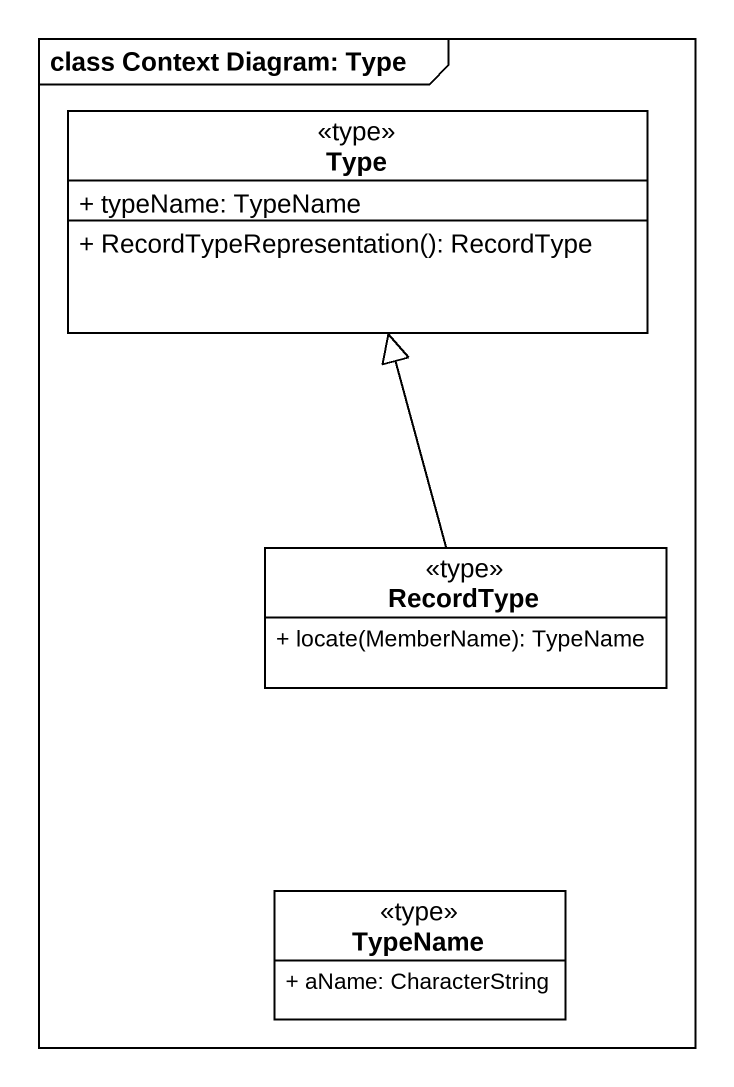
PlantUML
@startuml
mainframe class Context Diagram: Type
hide circle
hide empty members
skinparam classAttributeIconSize 0
class Type <<type>> {
  + typeName: TypeName
  + RecordTypeRepresentation(): RecordType
}
class RecordType <<type>> {
  + locate(MemberName): TypeName
}
class TypeName <<type>> {
  + aName: CharacterString
}
RecordType -up-|> Type
@enduml
